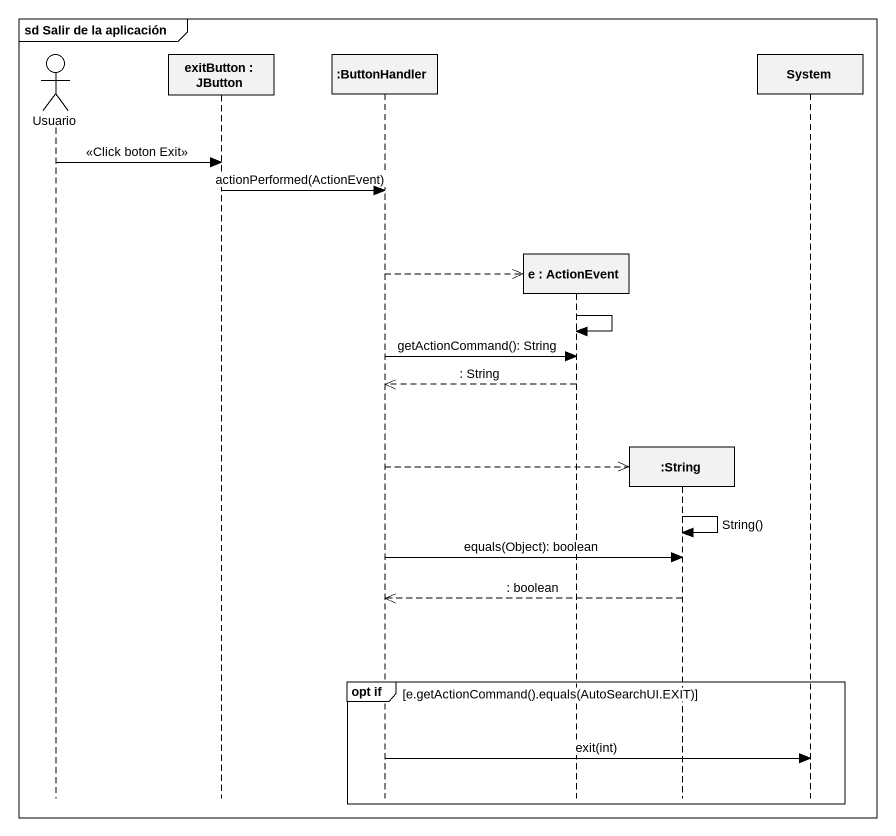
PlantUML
@startuml
mainframe sd Salir de la aplicación
hide footbox
actor Usuario
participant "exitButton : JButton" as exitButton
participant ":ButtonHandler" as ButtonHandler
participant "e : ActionEvent" as e
participant ":String" as String
participant System

Usuario -> exitButton : <<Click boton Exit>>
exitButton -> ButtonHandler : actionPerformed(ActionEvent)
ButtonHandler -->> e **
e -> e
ButtonHandler -> e : getActionCommand(): String
e -->> ButtonHandler : : String
ButtonHandler -->> String **
String -> String : String()
ButtonHandler -> String : equals(Object): boolean
String -->> ButtonHandler : : boolean
group opt if [e.getActionCommand().equals(AutoSearchUI.EXIT)]
  ButtonHandler -> System : exit(int)
end
@enduml
